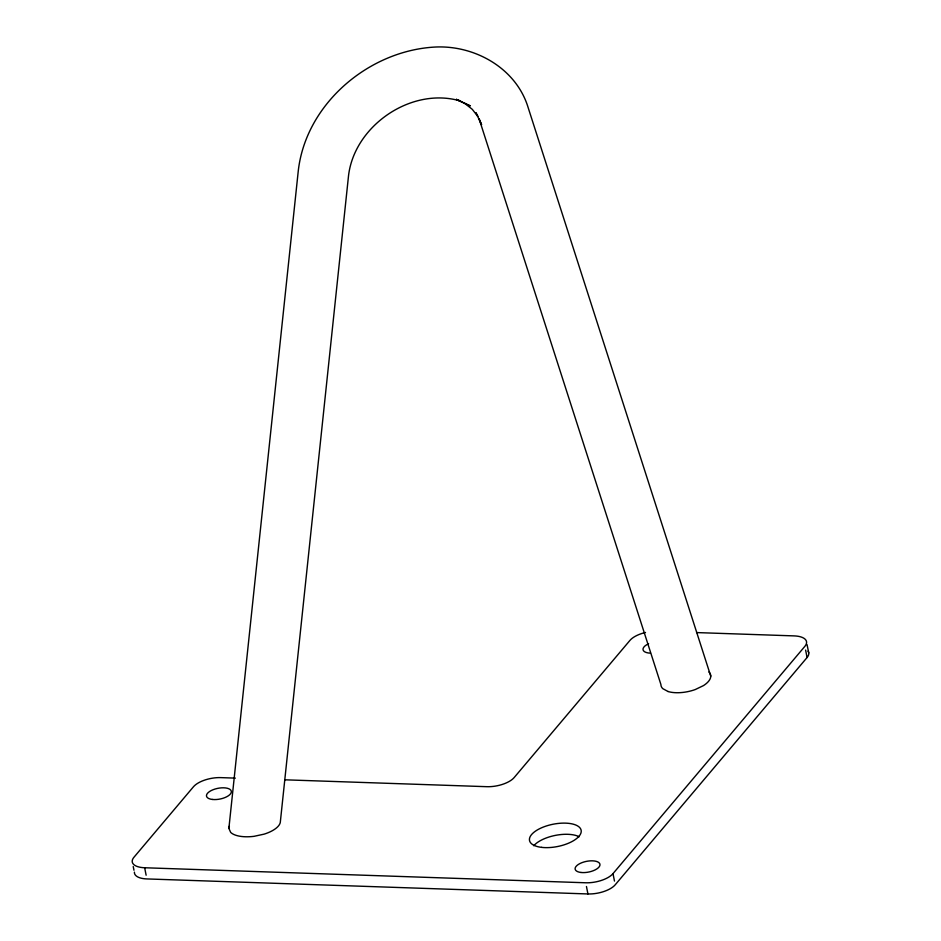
<?xml version="1.0" encoding="UTF-8"?>
<svg xmlns="http://www.w3.org/2000/svg" width="941" height="941" viewBox="0 0 941 941"><rect width="100%" height="100%" fill="white"/><g stroke="black" fill="none" stroke-linecap="round" stroke-linejoin="round"><path stroke-width="1.41" d="M456.55 99.428L460.62 101.063C411.805 86.419 354.581 125.341 348.546 175.567L280.383 821.505A24.219 10.469 -11.2 0 1 264.092 834.149L254.035 836.326A27.818 12.021 -11.2 0 1 230.674 832.397L228.875 828.386L298.191 171.662C305.355 104.216 368.59 50.567 435.107 47.05C474.923 45.015 516.291 68.328 528.16 107.627L710.761 676.156M235.368 778.125L220.735 777.619A21.055 9.104 -11.2 0 0 193.458 786.77L133.916 857.31A21.055 9.104 -11.2 0 0 144.655 867.755L585.725 882.776A21.055 9.104 -11.2 0 0 613.003 873.624L804.873 646.338A21.055 9.104 -11.2 0 0 794.133 635.893L696.563 632.575M808.048 651.196A21.055 9.104 -11.2 0 1 807.084 657.512L615.214 884.799A21.055 9.104 -11.2 0 1 587.937 893.95L146.867 878.929A21.055 9.104 -11.2 0 1 134.41 872.142M285.088 779.818L486.897 786.688A21.055 9.104 -11.2 0 0 514.186 777.537L629.964 640.386A21.055 9.104 -11.2 0 1 645.502 632.47M456.361 99.428L470.265 105.91L456.444 99.475M668.039 691.506L662.782 688.647A27.818 12.021 -11.2 0 1 660.911 684.519L479.075 118.707L481.592 124.694L476.087 113.073M464.525 103.228L472.264 109.309L477.828 116.425L476.052 112.861M808.766 652.936L807.037 644.597M805.614 650.066L807.084 657.512M613.003 873.624L614.473 881.07M586.455 886.493L587.937 893.95M144.655 867.755L146.126 875.212M133.222 866.508L133.963 870.225M533.77 845.747A26.324 11.374 -11.2 0 1 555.319 835.396A26.324 11.374 -11.2 0 1 579.197 836.749M650.466 653.172A12.633 5.458 -11.2 0 1 643.032 649.749A12.633 5.458 -11.2 0 1 648.62 643.738M708.902 672.015A27.818 12.021 -11.2 0 1 703.527 685.577L695.305 689.53A24.219 10.469 -11.2 0 1 668.039 691.506M228.875 828.386A24.219 10.469 -11.2 0 1 229.404 826.116M541.628 847.37A26.324 11.374 -11.2 0 0 581.22 831.621A26.324 11.374 -11.2 0 0 543.122 827.139A26.324 11.374 -11.2 0 0 541.628 847.37M212.337 799.45A12.633 5.458 -11.2 0 0 231.345 791.887A12.633 5.458 -11.2 0 0 213.054 789.734A12.633 5.458 -11.2 0 0 212.337 799.45M580.973 872.472A12.633 5.458 -11.2 0 0 599.982 864.908A12.633 5.458 -11.2 0 0 581.691 862.756A12.633 5.458 -11.2 0 0 580.973 872.472"/></g></svg>
